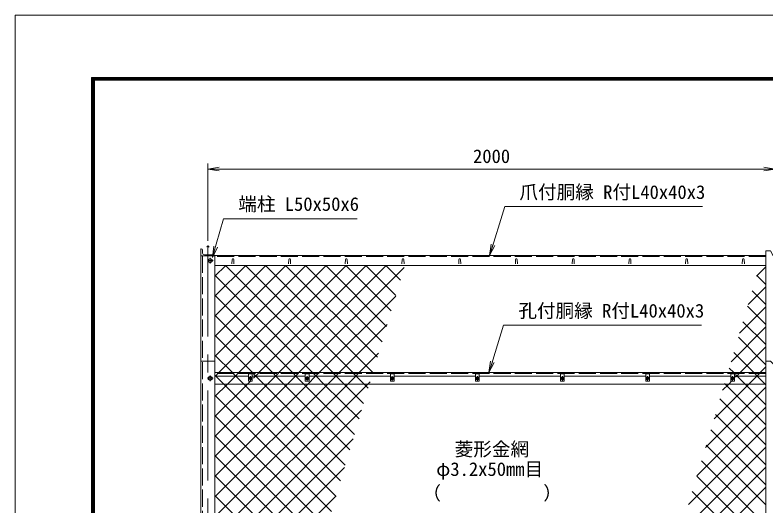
# Model space of a CAD drawing. Units: millimetres, scale not verified. Extents: x -4200 to 4200, y -2970 to 2970.
# Drawn here: x -4200 to -1552, y 1238 to 2970 of the extents above; entities that cross this region are included whole.
import ezdxf
from ezdxf.enums import TextEntityAlignment as Align

# ---------------------------------------------------------------- set-up
doc = ezdxf.new("R2010")
doc.units = ezdxf.units.MM
doc.header["$LTSCALE"] = 10
doc.header["$PDMODE"] = 32
doc.header["$PDSIZE"] = 5
doc.linetypes.add('DASHED', pattern=[7.5, 6, -1.5])
doc.linetypes.add('USER1', pattern=[50.8, 31.75, -6.35, 6.35, -6.35])
for name, color, linetype, lineweight in [('0-0_D-STR1', 1, 'Continuous', 18), ('0-1_D-BMK', 2, 'USER1', 13), ('0-2_D-STR-DIM', 7, 'Continuous', 13), ('0-3_D-STR3', 3, 'Continuous', 13), ('0-7_D-STR-TXT', 7, 'Continuous', 13), ('0-8_0', 7, 'Continuous', 18), ('0-B_D-STR2', 7, 'Continuous', 13), ('0-C_D-TTL', 7, 'Continuous', 18)]:
    doc.layers.add(name, color=color, linetype=linetype, lineweight=lineweight)
doc.layers.add('0-9_Defpoints', color=7, linetype='Continuous')
doc.styles.add('ＭＳ ゴシック', font='')
doc.styles.get('ＭＳ ゴシック').set_extended_font_data('MS Gothic')

# ---------------------------------------------------------------- blocks, each defined once
blk = doc.blocks.new('_Open')
at = {"layer": '0-8_0'}
blk.add_line((-10, 1.667), (0, 0), dxfattribs=at)
blk.add_lwpolyline([(-10, -1.667), (0, 0), (-10, 0)], dxfattribs=at)

msp = doc.modelspace()

# ---------------------------------------------------------------- linework, layer by layer
at = {"layer": '0-0_D-STR1'}
for p, q in [((-3544.9, 2145.37), (-3544.9, -411.84)), ((-3544.9, 2145.37), (-3543.4, 2145.37)), ((-3544.9, 2145.37), (-3544.9, 2120.37)), ((-3544.9, 2120.37), (-3494.9, 2120.37)), ((-3538.9, 2140.87), (-3538.9, 2129.87)), ((-3532.4, 2123.37), (-3499.4, 2123.37)), ((-1552.4, 2120.99), (-3494.9, 2120.99)), ((-3494.9, -411.84), (-3494.9, 2120.37)), ((-3494.9, 2118.87), (-3494.9, 2120.37)), ((-1552.4, -411.84), (-1552.4, 2137.87)), ((-3434.9, 2107.86), (-3435.65, 2091.72)), ((-3428.9, 2107.86), (-3428.15, 2091.72)), ((-3234.9, 2107.86), (-3235.65, 2091.72)), ((-3228.9, 2107.86), (-3228.15, 2091.72)), ((-3034.9, 2107.86), (-3035.65, 2091.72)), ((-3028.9, 2107.86), (-3028.15, 2091.72)), ((-2834.9, 2107.86), (-2835.65, 2091.72)), ((-2828.9, 2107.86), (-2828.15, 2091.72)), ((-2634.9, 2107.86), (-2635.65, 2091.72)), ((-2628.9, 2107.86), (-2628.15, 2091.72)), ((-2434.9, 2107.86), (-2435.65, 2091.72)), ((-2428.9, 2107.86), (-2428.15, 2091.72)), ((-2234.9, 2107.86), (-2235.65, 2091.72)), ((-2228.9, 2107.86), (-2228.15, 2091.72)), ((-2034.9, 2107.86), (-2035.65, 2091.72)), ((-2028.9, 2107.86), (-2028.15, 2091.72)), ((-1834.9, 2107.86), (-1835.65, 2091.72)), ((-1828.9, 2107.86), (-1828.15, 2091.72)), ((-1634.9, 2107.86), (-1635.65, 2091.72)), ((-1628.9, 2107.86), (-1628.15, 2091.72)), ((-1552.4, 2086.34), (-3494.9, 2086.34)), ((-3494.9, 1748.16), (-3544.9, 1748.16)), ((-1552.4, 1708.16), (-3494.9, 1708.16)), ((-3494.9, 1668.16), (-1552.4, 1668.16))]:
    msp.add_line(p, q, dxfattribs=at)
at = {"layer": '0-0_D-STR1', "linetype": 'DASHED'}
for p, q in [((-3538.9, 2120.37), (-3538.9, -411.84)), ((-1552.4, 2118.39), (-3494.9, 2118.39)), ((-1552.4, 1705.16), (-3494.9, 1705.16))]:
    msp.add_line(p, q, dxfattribs=at)
at = {"layer": '0-0_D-STR1'}
for points in [[(-1552.4, 2137.87), (-1535.9, 2137.87), (-1526.9, 2120.37), (-1512.9, 2120.37), (-1503.9, 2137.87), (-1487.4, 2137.87)], [(-1552.4, 1748.16), (-1535.9, 1748.16), (-1526.9, 1738.78), (-1512.9, 1738.78), (-1503.9, 1748.16), (-1487.4, 1748.16)]]:
    msp.add_lwpolyline(points, dxfattribs=at)
for centre, radius, start, end in [((-3543.4, 2140.87), 4.5, 0, 90), ((-3532.4, 2129.87), 6.5, 180, 270), ((-3499.4, 2118.87), 4.5, 19.47122, 90), ((-3431.9, 2106.61), 3.25, 22.61986, 157.38014), ((-3231.9, 2106.61), 3.25, 22.61986, 157.38014), ((-3031.9, 2106.61), 3.25, 22.61986, 157.38014), ((-2831.9, 2106.61), 3.25, 22.61986, 157.38014), ((-2631.9, 2106.61), 3.25, 22.61986, 157.38014), ((-2431.9, 2106.61), 3.25, 22.61986, 157.38014), ((-2231.9, 2106.61), 3.25, 22.61986, 157.38014), ((-2031.9, 2106.61), 3.25, 22.61986, 157.38014), ((-1831.9, 2106.61), 3.25, 22.61986, 157.38014), ((-1631.9, 2106.61), 3.25, 22.61986, 157.38014)]:
    msp.add_arc(centre, radius, start, end, dxfattribs=at)
at = {"layer": '0-1_D-BMK'}
for p, q in [((-3519.9, 2152.87), (-3519.9, -426.84)), ((-3501.9, 2103.66), (-3521.9, 2103.66)), ((-3511.9, 2113.66), (-3511.9, 2093.66)), ((-3511.9, 1698.16), (-3511.9, 1678.16)), ((-3369.9, 1695.6), (-3369.9, 1680.72)), ((-3169.9, 1695.6), (-3169.9, 1680.72)), ((-2869.9, 1695.6), (-2869.9, 1680.72)), ((-2569.9, 1695.6), (-2569.9, 1680.72)), ((-2269.9, 1695.6), (-2269.9, 1680.72)), ((-1969.9, 1695.6), (-1969.9, 1680.72)), ((-1669.9, 1695.6), (-1669.9, 1680.72)), ((-3501.9, 1688.16), (-3521.9, 1688.16)), ((-3377.34, 1688.16), (-3362.46, 1688.16)), ((-3177.34, 1688.16), (-3162.46, 1688.16)), ((-2877.34, 1688.16), (-2862.46, 1688.16)), ((-2577.34, 1688.16), (-2562.46, 1688.16)), ((-2277.34, 1688.16), (-2262.46, 1688.16)), ((-1977.34, 1688.16), (-1962.46, 1688.16)), ((-1677.34, 1688.16), (-1662.46, 1688.16))]:
    msp.add_line(p, q, dxfattribs=at)
at = {"layer": '0-2_D-STR-DIM'}
for p, q in [((-3519.9, 2172.87), (-3519.9, 2446.66)), ((-3519.9, 2426.66), (-1519.9, 2426.66))]:
    msp.add_line(p, q, dxfattribs=at)
at = {"layer": '0-3_D-STR3'}
for p, q in [((-3376.4, 1696.16), (-3494.9, 1696.16)), ((-3176.4, 1696.16), (-3363.4, 1696.16)), ((-2876.4, 1696.16), (-3163.4, 1696.16)), ((-2576.4, 1696.16), (-2863.4, 1696.16)), ((-2276.4, 1696.16), (-2563.4, 1696.16)), ((-1976.4, 1696.16), (-2263.4, 1696.16)), ((-1676.4, 1696.16), (-1963.4, 1696.16)), ((-1552.4, 1696.16), (-1663.4, 1696.16)), ((-3371.73, 1688.55), (-3373.25, 1688.53)), ((-3373.25, 1688.53), (-3373.25, 1687.8)), ((-3373.25, 1688.53), (-3373.25, 1687.8)), ((-3371.73, 1687.77), (-3373.25, 1687.8)), ((-3370.8, 1689.03), (-3371.73, 1688.55)), ((-3370.8, 1687.3), (-3371.73, 1687.77)), ((-3370.78, 1689.04), (-3370.29, 1689.97)), ((-3370.78, 1687.28), (-3370.29, 1686.36)), ((-3370.26, 1691.51), (-3370.29, 1689.97)), ((-3370.29, 1691.51), (-3369.53, 1691.51)), ((-3370.26, 1684.81), (-3370.29, 1686.36)), ((-3370.26, 1684.81), (-3369.53, 1684.81)), ((-3369.53, 1691.51), (-3369.5, 1689.97)), ((-3369.53, 1684.81), (-3369.5, 1686.36)), ((-3369.01, 1689.04), (-3369.5, 1689.97)), ((-3369.01, 1687.28), (-3369.5, 1686.36)), ((-3369, 1689.03), (-3368.07, 1688.55)), ((-3369, 1687.3), (-3368.07, 1687.77)), ((-3368.07, 1687.77), (-3366.55, 1687.8)), ((-3171.73, 1688.55), (-3173.25, 1688.53)), ((-3173.25, 1688.53), (-3173.25, 1687.8)), ((-3173.25, 1688.53), (-3173.25, 1687.8)), ((-3171.73, 1687.77), (-3173.25, 1687.8)), ((-3170.8, 1689.03), (-3171.73, 1688.55)), ((-3170.8, 1687.3), (-3171.73, 1687.77)), ((-3170.78, 1689.04), (-3170.29, 1689.97)), ((-3170.78, 1687.28), (-3170.29, 1686.36)), ((-3170.26, 1691.51), (-3170.29, 1689.97)), ((-3170.29, 1691.51), (-3169.53, 1691.51)), ((-3170.26, 1684.81), (-3170.29, 1686.36)), ((-3170.26, 1684.81), (-3169.53, 1684.81)), ((-3169.53, 1691.51), (-3169.5, 1689.97)), ((-3169.53, 1684.81), (-3169.5, 1686.36)), ((-3169.01, 1689.04), (-3169.5, 1689.97)), ((-3169.01, 1687.28), (-3169.5, 1686.36)), ((-3169, 1689.03), (-3168.07, 1688.55)), ((-3169, 1687.3), (-3168.07, 1687.77)), ((-3168.07, 1687.77), (-3166.55, 1687.8)), ((-2871.73, 1688.55), (-2873.25, 1688.53)), ((-2873.25, 1688.53), (-2873.25, 1687.8)), ((-2873.25, 1688.53), (-2873.25, 1687.8)), ((-2871.73, 1687.77), (-2873.25, 1687.8)), ((-2870.8, 1689.03), (-2871.73, 1688.55)), ((-2870.8, 1687.3), (-2871.73, 1687.77)), ((-2870.78, 1689.04), (-2870.29, 1689.97)), ((-2870.78, 1687.28), (-2870.29, 1686.36)), ((-2870.26, 1691.51), (-2870.29, 1689.97)), ((-2870.29, 1691.51), (-2869.53, 1691.51)), ((-2870.26, 1684.81), (-2870.29, 1686.36)), ((-2870.26, 1684.81), (-2869.53, 1684.81)), ((-2869.53, 1691.51), (-2869.5, 1689.97)), ((-2869.53, 1684.81), (-2869.5, 1686.36)), ((-2869.01, 1689.04), (-2869.5, 1689.97)), ((-2869.01, 1687.28), (-2869.5, 1686.36)), ((-2869, 1689.03), (-2868.07, 1688.55)), ((-2869, 1687.3), (-2868.07, 1687.77)), ((-2868.07, 1687.77), (-2866.55, 1687.8)), ((-2571.73, 1688.55), (-2573.25, 1688.53)), ((-2573.25, 1688.53), (-2573.25, 1687.8)), ((-2573.25, 1688.53), (-2573.25, 1687.8)), ((-2571.73, 1687.77), (-2573.25, 1687.8)), ((-2570.8, 1689.03), (-2571.73, 1688.55)), ((-2570.8, 1687.3), (-2571.73, 1687.77)), ((-2570.78, 1689.04), (-2570.29, 1689.97)), ((-2570.78, 1687.28), (-2570.29, 1686.36)), ((-2570.26, 1691.51), (-2570.29, 1689.97)), ((-2570.29, 1691.51), (-2569.53, 1691.51)), ((-2570.26, 1684.81), (-2570.29, 1686.36)), ((-2570.26, 1684.81), (-2569.53, 1684.81)), ((-2569.53, 1691.51), (-2569.5, 1689.97)), ((-2569.53, 1684.81), (-2569.5, 1686.36)), ((-2569.01, 1689.04), (-2569.5, 1689.97)), ((-2569.01, 1687.28), (-2569.5, 1686.36)), ((-2569, 1689.03), (-2568.07, 1688.55)), ((-2569, 1687.3), (-2568.07, 1687.77)), ((-2568.07, 1687.77), (-2566.55, 1687.8)), ((-2271.73, 1688.55), (-2273.25, 1688.53)), ((-2273.25, 1688.53), (-2273.25, 1687.8)), ((-2273.25, 1688.53), (-2273.25, 1687.8)), ((-2271.73, 1687.77), (-2273.25, 1687.8)), ((-2270.8, 1689.03), (-2271.73, 1688.55)), ((-2270.8, 1687.3), (-2271.73, 1687.77)), ((-2270.78, 1689.04), (-2270.29, 1689.97)), ((-2270.78, 1687.28), (-2270.29, 1686.36)), ((-2270.26, 1691.51), (-2270.29, 1689.97)), ((-2270.29, 1691.51), (-2269.53, 1691.51)), ((-2270.26, 1684.81), (-2270.29, 1686.36)), ((-2270.26, 1684.81), (-2269.53, 1684.81)), ((-2269.53, 1691.51), (-2269.5, 1689.97)), ((-2269.53, 1684.81), (-2269.5, 1686.36)), ((-2269.01, 1689.04), (-2269.5, 1689.97)), ((-2269.01, 1687.28), (-2269.5, 1686.36)), ((-2269, 1689.03), (-2268.07, 1688.55)), ((-2269, 1687.3), (-2268.07, 1687.77)), ((-2268.07, 1687.77), (-2266.55, 1687.8)), ((-1971.73, 1688.55), (-1973.25, 1688.53)), ((-1973.25, 1688.53), (-1973.25, 1687.8)), ((-1973.25, 1688.53), (-1973.25, 1687.8)), ((-1971.73, 1687.77), (-1973.25, 1687.8)), ((-1970.8, 1689.03), (-1971.73, 1688.55)), ((-1970.8, 1687.3), (-1971.73, 1687.77)), ((-1970.78, 1689.04), (-1970.29, 1689.97)), ((-1970.78, 1687.28), (-1970.29, 1686.36)), ((-1970.26, 1691.51), (-1970.29, 1689.97)), ((-1970.29, 1691.51), (-1969.53, 1691.51)), ((-1970.26, 1684.81), (-1970.29, 1686.36)), ((-1970.26, 1684.81), (-1969.53, 1684.81)), ((-1969.53, 1691.51), (-1969.5, 1689.97)), ((-1969.53, 1684.81), (-1969.5, 1686.36)), ((-1969.01, 1689.04), (-1969.5, 1689.97)), ((-1969.01, 1687.28), (-1969.5, 1686.36)), ((-1969, 1689.03), (-1968.07, 1688.55)), ((-1969, 1687.3), (-1968.07, 1687.77)), ((-1968.07, 1687.77), (-1966.55, 1687.8)), ((-1671.73, 1688.55), (-1673.25, 1688.53)), ((-1673.25, 1688.53), (-1673.25, 1687.8)), ((-1673.25, 1688.53), (-1673.25, 1687.8)), ((-1671.73, 1687.77), (-1673.25, 1687.8)), ((-1670.8, 1689.03), (-1671.73, 1688.55)), ((-1670.8, 1687.3), (-1671.73, 1687.77)), ((-1670.78, 1689.04), (-1670.29, 1689.97)), ((-1670.78, 1687.28), (-1670.29, 1686.36)), ((-1670.26, 1691.51), (-1670.29, 1689.97)), ((-1670.29, 1691.51), (-1669.53, 1691.51)), ((-1670.26, 1684.81), (-1670.29, 1686.36)), ((-1670.26, 1684.81), (-1669.53, 1684.81)), ((-1669.53, 1691.51), (-1669.5, 1689.97)), ((-1669.53, 1684.81), (-1669.5, 1686.36)), ((-1669.01, 1689.04), (-1669.5, 1689.97)), ((-1669.01, 1687.28), (-1669.5, 1686.36)), ((-1669, 1689.03), (-1668.07, 1688.55)), ((-1669, 1687.3), (-1668.07, 1687.77)), ((-1668.07, 1687.77), (-1666.55, 1687.8))]:
    msp.add_line(p, q, dxfattribs=at)
for points in [[(-3505.4, 2107.42), (-3511.9, 2111.17), (-3518.4, 2107.42), (-3518.4, 2099.91), (-3511.9, 2096.16), (-3505.4, 2099.91)], [(-3505.4, 1691.91), (-3511.9, 1695.67), (-3518.4, 1691.91), (-3518.4, 1684.41), (-3511.9, 1680.66), (-3505.4, 1684.41)], [(-3376.4, 1704.16), (-3363.4, 1704.16), (-3363.4, 1678.16), (-3376.4, 1678.16)], [(-3176.4, 1704.16), (-3163.4, 1704.16), (-3163.4, 1678.16), (-3176.4, 1678.16)], [(-2876.4, 1704.16), (-2863.4, 1704.16), (-2863.4, 1678.16), (-2876.4, 1678.16)], [(-2576.4, 1704.16), (-2563.4, 1704.16), (-2563.4, 1678.16), (-2576.4, 1678.16)], [(-2276.4, 1704.16), (-2263.4, 1704.16), (-2263.4, 1678.16), (-2276.4, 1678.16)], [(-1976.4, 1704.16), (-1963.4, 1704.16), (-1963.4, 1678.16), (-1976.4, 1678.16)], [(-1676.4, 1704.16), (-1663.4, 1704.16), (-1663.4, 1678.16), (-1676.4, 1678.16)]]:
    msp.add_lwpolyline(points, close=True, dxfattribs=at)
for points in [[(-3368.07, 1688.55), (-3366.55, 1688.53), (-3366.55, 1687.8)], [(-3168.07, 1688.55), (-3166.55, 1688.53), (-3166.55, 1687.8)], [(-2868.07, 1688.55), (-2866.55, 1688.53), (-2866.55, 1687.8)], [(-2568.07, 1688.55), (-2566.55, 1688.53), (-2566.55, 1687.8)], [(-2268.07, 1688.55), (-2266.55, 1688.53), (-2266.55, 1687.8)], [(-1968.07, 1688.55), (-1966.55, 1688.53), (-1966.55, 1687.8)], [(-1668.07, 1688.55), (-1666.55, 1688.53), (-1666.55, 1687.8)]]:
    msp.add_lwpolyline(points, dxfattribs=at)
for centre, radius in [((-3511.9, 2103.66), 6.25), ((-3511.9, 1688.16), 6.25), ((-3369.9, 1688.16), 5.25), ((-3169.9, 1688.16), 5.25), ((-2869.9, 1688.16), 5.25), ((-2569.9, 1688.16), 5.25), ((-2269.9, 1688.16), 5.25), ((-1969.9, 1688.16), 5.25), ((-1669.9, 1688.16), 5.25)]:
    msp.add_circle(centre, radius, dxfattribs=at)
at = {"layer": '0-7_D-STR-TXT'}
for points in [[(-1775.47, 2294.24), (-2473.35, 2294.24), (-2526.23, 2122.9)], [(-2994.07, 2250.77), (-3465.04, 2250.77), (-3503.13, 2116.5)], [(-1779.24, 1875.68), (-2477.12, 1875.68), (-2528.23, 1710.07)]]:
    msp.add_lwpolyline(points, dxfattribs=at)
at = {"layer": '0-9_Defpoints'}
msp.add_point((-3519.9, 2152.87), dxfattribs=at)
at = {"layer": '0-B_D-STR2'}
for p, q in [((-3494.9, 2048.45), (-3457.01, 2086.34)), ((-3494.9, 1977.74), (-3386.3, 2086.34)), ((-3494.9, 1907.03), (-3315.59, 2086.34)), ((-3494.9, 1836.32), (-3244.88, 2086.34)), ((-3494.9, 1765.61), (-3174.16, 2086.34)), ((-2922.17, 1762.58), (-3245.94, 2086.34)), ((-2905.93, 1817.05), (-3175.23, 2086.34)), ((-2889.69, 1871.52), (-3104.52, 2086.34)), ((-2873.45, 1925.99), (-3033.8, 2086.34)), ((-2857.21, 1980.46), (-2963.09, 2086.34)), ((-2840.97, 2034.93), (-2892.38, 2086.34)), ((-1585.21, 2048.96), (-1552.4, 2081.77)), ((-1552.4, 2019.15), (-1584.52, 2051.27)), ((-1615.24, 1948.21), (-1552.4, 2011.05)), ((-1552.4, 1948.44), (-1600.76, 1996.8)), ((-3128.08, 1708.16), (-2857.82, 1978.42)), ((-1645.28, 1847.46), (-1552.4, 1940.34)), ((-1552.4, 1877.73), (-1617, 1942.33)), ((-3292.02, 1708.16), (-3494.9, 1911.04)), ((-1552.4, 1807.02), (-1633.24, 1887.86)), ((-3057.37, 1708.16), (-2887.86, 1877.67)), ((-1675.32, 1746.71), (-1552.4, 1869.63)), ((-3362.73, 1708.16), (-3494.9, 1840.33)), ((-1552.4, 1736.31), (-1649.48, 1833.39)), ((-3359.73, 1705.16), (-3362.73, 1708.16)), ((-3350.73, 1696.16), (-3359.73, 1705.16)), ((-3322.73, 1668.16), (-3350.73, 1696.16)), ((-3289.02, 1705.16), (-3292.02, 1708.16)), ((-3280.02, 1696.16), (-3289.02, 1705.16)), ((-3252.02, 1668.16), (-3280.02, 1696.16)), ((-3168.08, 1668.16), (-3140.08, 1696.16)), ((-3140.08, 1696.16), (-3131.08, 1705.16)), ((-3131.08, 1705.16), (-3128.08, 1708.16)), ((-3097.37, 1668.16), (-3069.37, 1696.16)), ((-3069.37, 1696.16), (-3060.37, 1705.16)), ((-3060.37, 1705.16), (-3057.37, 1708.16)), ((-3494.9, 1341.35), (-3168.08, 1668.16)), ((-3494.9, 1270.64), (-3097.37, 1668.16)), ((-3035.86, 1381.29), (-3322.73, 1668.16)), ((-3019.62, 1435.76), (-3252.02, 1668.16)), ((-1765.44, 1444.46), (-1552.4, 1657.5)), ((-3084.58, 1217.88), (-3494.9, 1628.2)), ((-1552.4, 1453.47), (-1714.44, 1615.51)), ((-3461.99, 1091.41), (-2977.97, 1575.43)), ((-1795.47, 1343.71), (-1552.4, 1586.79)), ((-3100.82, 1163.41), (-3494.9, 1557.49)), ((-1552.4, 1382.75), (-1730.68, 1561.04)), ((-1825.51, 1242.97), (-1552.4, 1516.08)), ((-3117.06, 1108.94), (-3494.9, 1486.78)), ((-1552.4, 1312.04), (-1746.92, 1506.57)), ((-3391.28, 1091.41), (-3008.01, 1474.68)), ((-1855.55, 1142.22), (-1552.4, 1445.37)), ((-1552.4, 1241.33), (-1763.16, 1452.1)), ((-3170.24, 1091.41), (-3494.9, 1416.07)), ((-1552.4, 1170.62), (-1779.4, 1397.63)), ((-3320.57, 1091.41), (-3038.05, 1373.93)), ((-1835.65, 1091.41), (-1552.4, 1374.66)), ((-3240.95, 1091.41), (-3494.9, 1345.36)), ((-1552.4, 1099.91), (-1795.64, 1343.15)), ((-1764.93, 1091.41), (-1552.4, 1303.95)), ((-3311.66, 1091.41), (-3494.9, 1274.64)), ((-3249.86, 1091.41), (-3068.09, 1273.18)), ((-1614.61, 1091.41), (-1811.88, 1288.68))]:
    msp.add_line(p, q, dxfattribs=at)
for points in [[(-3494.9, 1694.9), (-3493.64, 1696.16), (-3484.64, 1705.16), (-3481.64, 1708.16), (-3103.45, 2086.34)], [(-3494.9, 1624.19), (-3450.93, 1668.16), (-3422.93, 1696.16), (-3413.93, 1705.16), (-3410.93, 1708.16), (-3032.74, 2086.34)], [(-3494.9, 1482.77), (-3309.5, 1668.16), (-3281.5, 1696.16), (-3272.5, 1705.16), (-3269.5, 1708.16), (-2891.32, 2086.34)], [(-3494.9, 1412.06), (-3238.79, 1668.16), (-3210.79, 1696.16), (-3201.79, 1705.16), (-3198.79, 1708.16), (-2827.78, 2079.17)], [(-2970.9, 1599.17), (-3039.89, 1668.16), (-3067.89, 1696.16), (-3076.89, 1705.16), (-3079.89, 1708.16), (-3458.07, 2086.34)], [(-2954.66, 1653.64), (-2969.17, 1668.16), (-2997.17, 1696.16), (-3006.17, 1705.16), (-3009.17, 1708.16), (-3387.36, 2086.34)], [(-3359.4, 1688.98), (-3352.22, 1696.16), (-3343.22, 1705.16), (-3340.22, 1708.16), (-2962.03, 2086.34)], [(-2938.41, 1708.11), (-2938.46, 1708.16), (-3316.65, 2086.34)], [(-2987.14, 1544.7), (-3110.6, 1668.16), (-3138.6, 1696.16), (-3147.6, 1705.16), (-3150.6, 1708.16), (-3494.9, 2052.46)], [(-3003.38, 1490.23), (-3181.31, 1668.16), (-3209.31, 1696.16), (-3218.31, 1705.16), (-3221.31, 1708.16), (-3494.9, 1981.75)], [(-3494.9, 1199.93), (-3026.66, 1668.16), (-2998.66, 1696.16), (-2989.66, 1705.16), (-2986.66, 1708.16), (-2917.9, 1776.93)], [(-1552.4, 1665.6), (-1554.96, 1668.16), (-1582.96, 1696.16), (-1591.96, 1705.16), (-1594.96, 1708.16), (-1665.72, 1778.92)], [(-1659.4, 1691.92), (-1655.16, 1696.16), (-1646.16, 1705.16), (-1643.16, 1708.16), (-1552.4, 1798.92)], [(-3052.1, 1326.82), (-3393.44, 1668.16), (-3421.44, 1696.16), (-3430.44, 1705.16), (-3433.44, 1708.16), (-3494.9, 1769.62)], [(-1735.4, 1545.21), (-1612.45, 1668.16), (-1584.45, 1696.16), (-1575.45, 1705.16), (-1572.45, 1708.16), (-1552.4, 1728.21)], [(-1661.67, 1704.16), (-1662.67, 1705.16), (-1665.67, 1708.16), (-1681.96, 1724.45)], [(-3068.34, 1272.35), (-3464.15, 1668.16), (-3492.15, 1696.16), (-3494.9, 1698.91)], [(-1552.4, 1594.89), (-1625.67, 1668.16), (-1653.67, 1696.16), (-1659.4, 1701.89)], [(-3494.9, 1553.48), (-3380.22, 1668.16), (-3370.22, 1678.16)], [(-3494.9, 1129.22), (-2955.95, 1668.16), (-2947.94, 1676.18)], [(-1705.36, 1645.96), (-1683.16, 1668.16), (-1672.4, 1678.92)], [(-1552.4, 1524.18), (-1696.38, 1668.16), (-1698.2, 1669.98)]]:
    msp.add_lwpolyline(points, dxfattribs=at)
at = {"layer": '0-C_D-TTL', "color": 2}
msp.add_lwpolyline([(-4200, 2970), (4200, 2970), (4200, -2970), (-4200, -2970)], close=True, dxfattribs=at)
at = {"layer": '0-C_D-TTL'}
for points in [[(-3930, 2750), (3930, 2750), (3930, -2750), (-3930, -2750)], [(-3927.5, 2747.5), (3927.5, 2747.5), (3927.5, -2747.5), (-3927.5, -2747.5)], [(-3925, 2745), (3925, 2745), (3925, -2745), (-3925, -2745)], [(-3922.5, 2742.5), (3922.5, 2742.5), (3922.5, -2742.5), (-3922.5, -2742.5)], [(-3920, 2740), (3920, 2740), (3920, -2740), (-3920, -2740)]]:
    msp.add_lwpolyline(points, close=True, dxfattribs=at)

# ---------------------------------------------------------------- block references
at = {"layer": '0-2_D-STR-DIM', "xscale": 4, "yscale": 4, "rotation": 180}
msp.add_blockref('_Open', (-3519.9, 2426.66), dxfattribs=at)
at = {"layer": '0-2_D-STR-DIM', "xscale": 4, "yscale": 4}
msp.add_blockref('_Open', (-1519.9, 2426.66), dxfattribs=at)
at = {"layer": '0-7_D-STR-TXT', "xscale": 4, "yscale": 4}
for p, rotation in [((-3503.67, 2114.58), 254.16392), ((-2526.82, 2120.99), 252.84683), ((-2528.82, 1708.16), 252.84683)]:
    msp.add_blockref('_Open', p, dxfattribs=dict(at, rotation=rotation))

# ---------------------------------------------------------------- texts
at = {"layer": '0-2_D-STR-DIM', "style": 'ＭＳ ゴシック'}
msp.add_text('2000', height=48.09, dxfattribs=at).set_placement((-2585.17, 2433.4), align=Align.BOTTOM_LEFT)
at = {"layer": '0-7_D-STR-TXT', "style": 'ＭＳ ゴシック'}
for s, p in [('爪付胴縁 R付L40x40x3', (-2421.41, 2306.82)), ('端柱 L50x50x6', (-3412.85, 2264.63)), ('孔付胴縁 R付L40x40x3', (-2425.18, 1888.27)), ('菱形金網', (-2649.85, 1399.87)), ('φ3.2x50mm目', (-2714.82, 1329.43)), ('（\u3000\u3000   \u3000\u3000）', (-2763.55, 1244.96))]:
    msp.add_text(s, height=48.09, dxfattribs=at).set_placement(p, align=Align.BOTTOM_LEFT)

doc.saveas('drawing.dxf')
